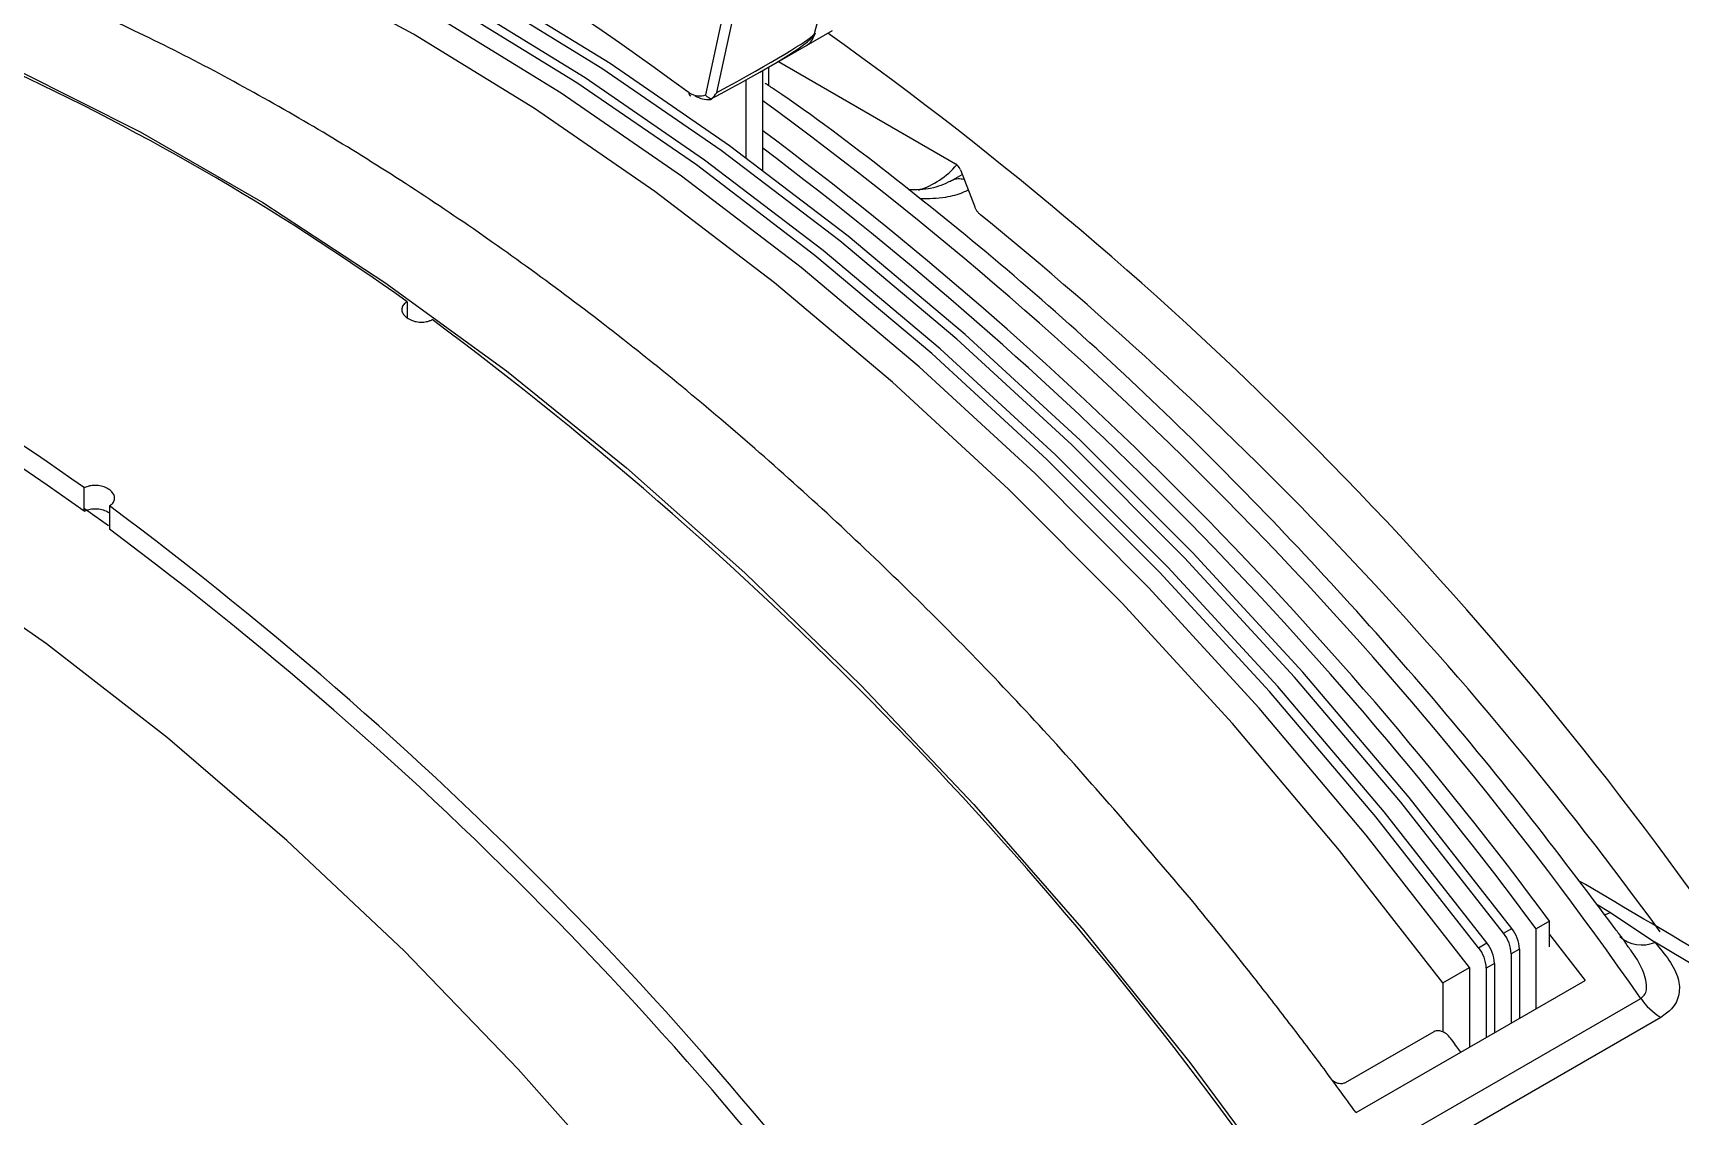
# Model space of a CAD drawing. Extents: x 2 to 136, y 1 to 99.
# Drawn here: x 99.628 to 101.721, y 84.269 to 85.646 of the extents above; entities that cross this region are included whole.
import ezdxf

# ---------------------------------------------------------------- set-up
doc = ezdxf.new("R2010")
doc.units = 0
doc.header["$MEASUREMENT"] = 0
doc.layers.add('OBJECT', color=7, linetype='CONTINUOUS')

msp = doc.modelspace()

# ---------------------------------------------------------------- linework, layer by layer
at = {"layer": 'OBJECT'}
for p, q in [((100.6212, 85.6452), (100.6716, 85.833)), ((100.5255, 85.7649), (100.4825, 85.567)), ((100.497, 85.5699), (100.5421, 85.7773)), ((100.6108, 85.6299), (100.6439, 85.649)), ((100.5574, 85.599), (100.6108, 85.6299)), ((100.5555, 85.4713), (100.5555, 85.5979)), ((100.5628, 85.6021), (100.5628, 85.5789)), ((100.5754, 85.6094), (100.8004, 85.4795)), ((100.5343, 85.4871), (100.5343, 85.586)), ((100.8065, 85.4719), (100.8248, 85.4247)), ((100.8085, 85.4656), (100.7937, 85.4571)), ((100.1034, 85.3041), (100.1034, 85.2836)), ((99.6932, 85.0378), (99.6932, 85.0673)), ((99.6934, 85.0412), (99.724, 85.0195)), ((99.7251, 85.0446), (99.7251, 85.0149)), ((101.6145, 84.5386), (101.6329, 84.5275)), ((101.6329, 84.5275), (101.6891, 84.4897)), ((101.4969, 84.5012), (101.5075, 84.5073)), ((101.5553, 84.5165), (101.5383, 84.5067)), ((101.5383, 84.4054), (101.5383, 84.5067)), ((101.5553, 84.4841), (101.5553, 84.5165)), ((101.4652, 84.4829), (101.4757, 84.489)), ((101.5553, 84.4998), (101.6005, 84.4413)), ((101.9157, 84.3546), (101.6891, 84.4897)), ((101.4854, 84.4629), (101.4748, 84.4568)), ((101.4854, 84.4629), (101.4854, 84.3748)), ((101.5171, 84.4812), (101.5066, 84.4751)), ((101.5066, 84.4751), (101.5066, 84.3871)), ((101.5171, 84.4812), (101.5171, 84.3932)), ((101.3094, 84.2732), (101.6005, 84.4413)), ((101.4197, 84.4382), (101.4536, 84.4578)), ((101.4536, 84.4578), (101.4536, 84.3565)), ((101.4748, 84.4568), (101.4748, 84.3688)), ((101.4197, 84.4382), (101.4197, 84.3757)), ((101.2274, 84.1623), (101.6711, 84.4185)), ((101.6967, 84.3943), (101.2554, 84.1395)), ((101.4082, 84.3761), (101.2954, 84.3112))]:
    msp.add_line(p, q, dxfattribs=at)
at = {"layer": 'OBJECT', "flags": 128}
for points in [[(101.4969, 84.5012), (101.3664, 84.6677), (101.231, 84.827), (101.0915, 84.9787), (100.9483, 85.122), (100.802, 85.2564), (100.6533, 85.3814), (100.5027, 85.4963), (100.3509, 85.6008), (100.1985, 85.6945), (100.046, 85.7768), (99.8942, 85.8476), (99.7436, 85.9065), (99.5949, 85.9533), (99.4486, 85.9878), (99.3054, 86.0098), (99.1659, 86.0192), (99.0305, 86.0161), (98.9, 86.0004)], [(101.5075, 84.5073), (101.3769, 84.6738), (101.2416, 84.8331), (101.102, 84.9848), (100.9588, 85.1281), (100.8126, 85.2625), (100.6638, 85.3874), (100.5133, 85.5024), (100.3614, 85.6069), (100.209, 85.7005), (100.0565, 85.7829), (99.9047, 85.8537), (99.7541, 85.9126), (99.6054, 85.9594), (99.4591, 85.9939), (99.3159, 86.0159), (99.1764, 86.0253), (99.0411, 86.0222), (98.9105, 86.0065)], [(101.4652, 84.4829), (101.3346, 84.6494), (101.1993, 84.8087), (101.0597, 84.9604), (100.9165, 85.1037), (100.7703, 85.2381), (100.6216, 85.363), (100.471, 85.478), (100.3192, 85.5825), (100.1667, 85.6761), (100.0143, 85.7585), (99.8624, 85.8293), (99.7118, 85.8882), (99.5631, 85.935), (99.4169, 85.9694), (99.2737, 85.9915), (99.1341, 86.0009), (98.9988, 85.9978), (98.8682, 85.9821)], [(101.4757, 84.489), (101.3452, 84.6554), (101.2098, 84.8148), (101.0703, 84.9665), (100.9271, 85.1098), (100.7808, 85.2442), (100.6321, 85.3691), (100.4815, 85.4841), (100.3297, 85.5886), (100.1772, 85.6822), (100.0248, 85.7646), (99.873, 85.8354), (99.7224, 85.8943), (99.5737, 85.9411), (99.4274, 85.9755), (99.2842, 85.9975), (99.1447, 86.007), (99.0093, 86.0039), (98.8788, 85.9882)], [(101.4197, 84.4382), (101.2884, 84.6065), (101.1522, 84.7677), (101.0117, 84.9211), (100.8675, 85.066), (100.7201, 85.2019), (100.5702, 85.3282), (100.4184, 85.4443), (100.2653, 85.5498), (100.1115, 85.6443), (99.9578, 85.7273), (99.8047, 85.7986), (99.6529, 85.8577), (99.503, 85.9045), (99.3556, 85.9388), (99.2114, 85.9604), (99.0709, 85.9692), (98.9347, 85.9653), (98.8034, 85.9486)], [(101.4536, 84.4578), (101.3223, 84.6261), (101.1862, 84.7873), (101.0457, 84.9407), (100.9014, 85.0856), (100.754, 85.2215), (100.6041, 85.3478), (100.4523, 85.4639), (100.2992, 85.5694), (100.1455, 85.6639), (99.9918, 85.7469), (99.8387, 85.8181), (99.6869, 85.8773), (99.5369, 85.9241), (99.3896, 85.9584), (99.2453, 85.98), (99.1048, 85.9888), (98.9686, 85.9849), (98.8373, 85.9682)], [(98.457, 85.7617), (98.5863, 85.7869), (98.7211, 85.7991), (98.8606, 85.7981), (99.0044, 85.784), (99.1518, 85.7567), (99.3021, 85.7165), (99.4547, 85.6635), (99.609, 85.5979), (99.7644, 85.52), (99.92, 85.4301), (100.0753, 85.3287), (100.2296, 85.2162), (100.3823, 85.0929), (100.5326, 84.9596), (100.6799, 84.8167), (100.8237, 84.6648), (100.9633, 84.5047), (101.098, 84.337), (101.2274, 84.1623)], [(100.6521, 83.8281), (100.5216, 84.0025), (100.3856, 84.1696), (100.2447, 84.3286), (100.0995, 84.4787), (99.9507, 84.6193), (99.799, 84.7497), (99.6451, 84.8692), (99.4898, 84.9774), (99.3337, 85.0736), (99.1777, 85.1575), (99.0223, 85.2287), (98.8685, 85.2868), (98.7168, 85.3316), (98.568, 85.3628), (98.4228, 85.3804), (98.2818, 85.3841), (98.1458, 85.374), (98.0154, 85.3502)], [(101.6248, 84.5248), (101.625, 84.5248), (101.6329, 84.5275)]]:
    msp.add_lwpolyline(points, dxfattribs=at)
at = {"layer": 'OBJECT'}
for centre, radius, start, end in [((100.5984, 85.6502), 0.0238, 301.6306, 343.4997), ((100.6304, 85.6619), 0.0206, 240.9823, 243.5762), ((100.6105, 85.6664), 0.0237, 296.8406, 299.984), ((97.8808, 81.7748), 4.7523, 34.8508, 54.5369), ((98.2648, 82.7357), 3.1586, 54.4029, 65.6025), ((100.4653, 85.5689), 0.00372, 167.8045, 227.3848), ((100.4669, 85.5697), 0.00521, 180.7061, 238.1668), ((100.4688, 85.5742), 0.01, 233.5361, 242.6131), ((97.714, 81.6649), 4.8209, 34.8332, 53.8858), ((97.6516, 81.6328), 4.8533, 36.4543, 53.2505), ((97.6263, 81.6158), 4.8643, 36.463, 52.9736), ((100.7199, 85.5496), 0.1089, 287.874, 319.0792), ((97.7744, 81.6518), 4.8485, 36.0208, 50.9033), ((97.8547, 82.499), 3.1586, 54.4029, 65.6025), ((97.8717, 82.499), 3.1246, 54.3418, 65.6636), ((97.2366, 81.3842), 4.8569, 34.8267, 53.3589), ((96.8265, 81.1474), 4.8569, 34.8267, 53.3589), ((96.848, 81.1555), 4.8138, 34.7093, 53.2964), ((101.4715, 84.4792), 0.0456, 2.528, 38.0842), ((101.4293, 84.4548), 0.0456, 2.528, 38.0842), ((101.4398, 84.4609), 0.0456, 2.528, 38.0842), ((101.461, 84.4731), 0.0456, 2.528, 38.0842), ((101.6728, 84.5289), 0.0425, 228.4024, 292.5522), ((101.7407, 84.4662), 0.0843, 214.4455, 238.555)]:
    msp.add_arc(centre, radius, start, end, dxfattribs=at)
for centre, major_axis, ratio, start_param, end_param in [((100.2373, 83.1195), (-1.8185, 2.8489), 0.545295, 5.325383, 5.621715), ((100.1787, 85.4497), (0.4436, 0.1981), 0.067913, 5.453796, 6.175461), ((100.198, 85.4309), (0.4232, 0.2148), 0.03328, 5.479991, 6.200656), ((100.198, 85.4309), (0.4232, 0.2148), 0.03328, 6.200656, 6.253319), ((100.1787, 85.4497), (0.4436, 0.1981), 0.067913, 6.175461, 6.228125), ((100.4579, 85.6104), (-0.0269, 0.0422), 0.545295, 2.385972, 3.047804), ((100.4649, 85.6149), (-0.0319, 0.0508), 0.550739, 2.389651, 2.8703), ((100.8004, 85.4714), (-0.005, 0.00866), 0.577456, 4.450948, 5.497929)]:
    msp.add_ellipse(centre, major_axis=major_axis, ratio=ratio, start_param=start_param, end_param=end_param, dxfattribs=at)
for points, knots in [([(101.1056, 84.5371), (101.0473, 84.606), (100.9305, 84.7438), (100.7448, 84.9357), (100.5522, 85.115), (100.3551, 85.2773), (100.1571, 85.4206), (99.9577, 85.5456), (99.7564, 85.6521), (99.5569, 85.7378), (99.3626, 85.8018), (99.1731, 85.8447), (98.9866, 85.8681), (98.8673, 85.8652), (98.8076, 85.8637)], [0, 0, 0, 0, 0.082347, 0.164694, 0.249433, 0.334172, 0.416519, 0.498866, 0.583605, 0.668344, 0.750089, 0.831834, 0.915917, 1, 1, 1, 1]), ([(101.6387, 84.5068), (101.6015, 84.5565), (101.5239, 84.6599), (101.4002, 84.8096), (101.2696, 84.957), (101.1352, 85.0971), (100.9976, 85.2294), (100.8574, 85.3537), (100.715, 85.4683), (100.6151, 85.5442), (100.5626, 85.579), (100.5586, 85.5817)], [0, 0, 0, 0, 0.115189, 0.239992, 0.364818, 0.489672, 0.614558, 0.739481, 0.864443, 0.989448, 1, 1, 1, 1]), ([(100.4825, 85.567), (100.4826, 85.567), (100.483, 85.5665), (100.4842, 85.5652), (100.4866, 85.5636), (100.4891, 85.5627), (100.4905, 85.5625), (100.4908, 85.5625)], [0, 0, 0, 0, 0.017184, 0.202292, 0.556604, 0.898384, 1, 1, 1, 1]), ([(100.4882, 85.5612), (100.4882, 85.5612), (100.4891, 85.5609), (100.4901, 85.561), (100.4906, 85.5621), (100.4908, 85.5625)], [0, 0, 0, 0, 0.021184, 0.717124, 1, 1, 1, 1]), ([(100.4908, 85.5625), (100.493, 85.5648), (100.4952, 85.5671), (100.497, 85.5699), (100.497, 85.5699)], [0, 0, 0, 0, 0.980028, 1, 1, 1, 1]), ([(100.7941, 85.4573), (100.7861, 85.4536), (100.7705, 85.4465), (100.7505, 85.4464), (100.7408, 85.4463)], [0, 0, 0, 0, 0.517767, 1, 1, 1, 1]), ([(100.8166, 85.446), (100.8144, 85.4449), (100.8058, 85.4408), (100.7855, 85.4353), (100.7662, 85.4349), (100.7552, 85.4347)], [0, 0, 0, 0, 0.1304472, 0.5045987, 1, 1, 1, 1]), ([(100.8113, 85.4596), (100.8087, 85.4599), (100.8032, 85.4606), (100.7974, 85.4595), (100.7947, 85.4574), (100.794, 85.4569)], [0, 0, 0, 0, 0.399318, 0.856429, 1, 1, 1, 1]), ([(100.8248, 85.4247), (100.825, 85.4242), (100.8255, 85.4232), (100.8263, 85.4216), (100.8271, 85.4201), (100.8281, 85.4187), (100.8292, 85.4174), (100.8305, 85.416), (100.8314, 85.4152), (100.832, 85.4147)], [0, 0, 0, 0, 0.13456, 0.269123, 0.403684, 0.538244, 0.672803, 0.807366, 1, 1, 1, 1]), ([(100.1034, 85.3041), (100.1022, 85.3033), (100.0994, 85.3015), (100.0969, 85.2975), (100.0965, 85.2926), (100.0987, 85.2877), (100.1031, 85.2834), (100.1095, 85.28), (100.1169, 85.2782), (100.1246, 85.278), (100.1309, 85.2792), (100.134, 85.2807), (100.1352, 85.2813)], [0, 0, 0, 0, 0.073488, 0.179791, 0.286365, 0.393528, 0.501387, 0.609762, 0.718227, 0.826269, 0.933534, 1, 1, 1, 1]), ([(99.7251, 85.0446), (99.7267, 85.0457), (99.7299, 85.048), (99.7319, 85.0527), (99.7315, 85.0577), (99.7286, 85.0625), (99.7235, 85.0666), (99.7167, 85.0695), (99.709, 85.0708), (99.7014, 85.0705), (99.6962, 85.0689), (99.6938, 85.0677), (99.6932, 85.0673)], [0, 0, 0, 0, 0.1063618, 0.2127134, 0.3194557, 0.426997, 0.5352335, 0.6437512, 0.7520407, 0.8597217, 0.9667095, 1, 1, 1, 1]), ([(99.6932, 85.0378), (99.6945, 85.0384), (99.6977, 85.04), (99.7042, 85.0412), (99.7118, 85.0409), (99.7192, 85.0391), (99.7231, 85.0368), (99.7251, 85.0356)], [0, 0, 0, 0, 0.14692, 0.359433, 0.572501, 0.786775, 1, 1, 1, 1]), ([(101.9471, 84.357), (101.8782, 84.3984), (101.7603, 84.4692), (101.6412, 84.5394), (101.5917, 84.5685)], [0, 0, 0, 0, 0.584553, 1, 1, 1, 1]), ([(101.3094, 84.2732), (101.2949, 84.293), (101.2661, 84.3325), (101.2219, 84.3908), (101.1687, 84.4594), (101.1296, 84.5077), (101.1056, 84.5371)], [0, 0, 0, 0, 0.218765, 0.43753, 0.656295, 1, 1, 1, 1]), ([(101.6536, 84.4869), (101.6518, 84.4895), (101.6469, 84.4963), (101.6419, 84.5028), (101.6387, 84.5068)], [0, 0, 0, 0, 0.375757, 1, 1, 1, 1]), ([(101.6711, 84.4185), (101.6728, 84.4198), (101.6766, 84.4227), (101.6793, 84.4309), (101.6773, 84.4491), (101.6671, 84.4688), (101.656, 84.483), (101.6532, 84.4867)], [0, 0, 0, 0, 0.082282, 0.184662, 0.358551, 0.835915, 1, 1, 1, 1]), ([(101.6891, 84.4897), (101.7018, 84.4746), (101.7194, 84.4536), (101.7212, 84.4239), (101.7138, 84.4063), (101.7016, 84.3978), (101.6967, 84.3943)], [0, 0, 0, 0, 0.4849631, 0.6758982, 0.8683927, 1, 1, 1, 1]), ([(101.4296, 84.3678), (101.4279, 84.3698), (101.4247, 84.3735), (101.4188, 84.3766), (101.4134, 84.3776), (101.41, 84.3771), (101.4085, 84.3763), (101.4082, 84.3761)], [0, 0, 0, 0, 0.29148, 0.560989, 0.754894, 0.949735, 1, 1, 1, 1]), ([(101.4425, 84.3501), (101.4408, 84.3524), (101.4371, 84.3575), (101.4328, 84.3635), (101.4301, 84.3671), (101.4296, 84.3678)], [0, 0, 0, 0, 0.387387, 0.872424, 1, 1, 1, 1]), ([(101.2954, 84.3112), (101.2943, 84.3107), (101.2919, 84.3097), (101.2877, 84.31), (101.2833, 84.3114), (101.2806, 84.3132), (101.2793, 84.3142)], [0, 0, 0, 0, 0.241825, 0.482961, 0.74107, 1, 1, 1, 1])]:
    msp.add_open_spline(points, degree=3, knots=knots, dxfattribs=at)

doc.saveas('drawing.dxf')
